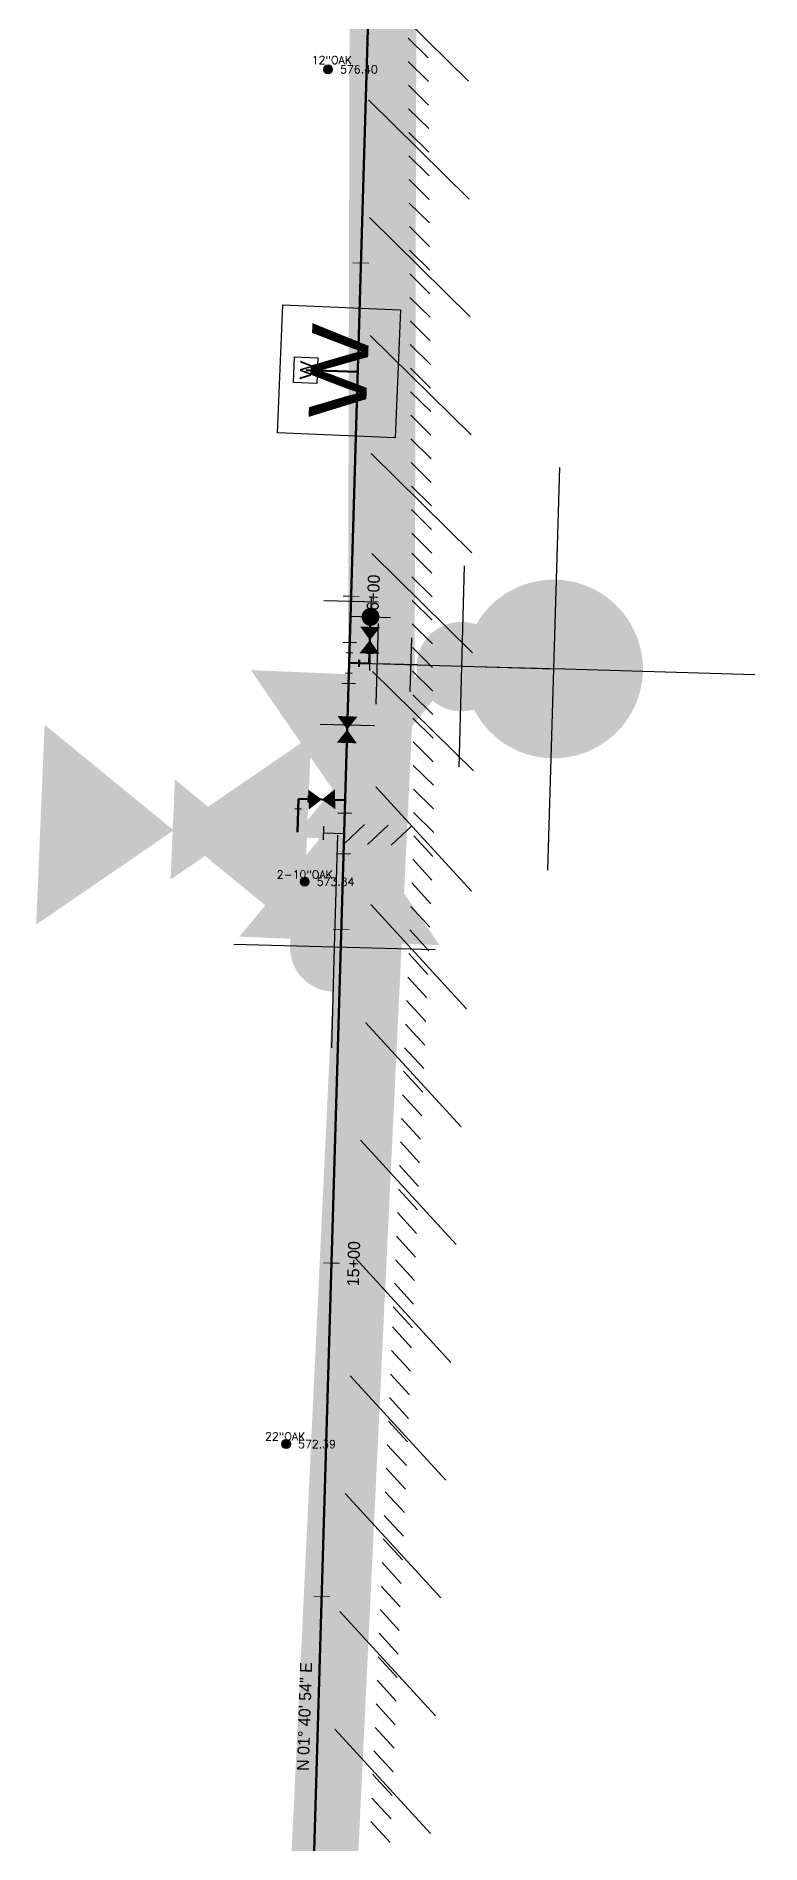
# Model space of a CAD drawing. Extents: x 2536931 to 2538613, y 7112513 to 7131087.
# Drawn here: x 2537830.2 to 2537938.8, y 7122090.2 to 7122361.3 of the extents above; entities that cross this region are included whole.
import ezdxf
from ezdxf.enums import TextEntityAlignment as Align

# ---------------------------------------------------------------- set-up
doc = ezdxf.new("R2010")
doc.units = 0
doc.header["$MEASUREMENT"] = 0
for name, color, linetype, lineweight in [('C-FIRE-HYDT-100SCALE', 7, 'Continuous', 30), ('C-FIRE-HYDT-200SCALE', 3, 'Continuous', 30), ('C-FIRE-HYDT-20SCALE', 30, 'Continuous', 30), ('C-FIRE-HYDT-40SCALE', 1, 'Continuous', 30), ('C-WATR-INST-100SCALE', 7, 'Continuous', 30), ('C-WATR-INST-200SCALE', 3, 'Continuous', 30), ('C-WATR-INST-20SCALE', 30, 'Continuous', 30), ('C-WATR-INST-40SCALE', 1, 'Continuous', 30), ('C-WATR-UGND', 4, 'Continuous', 53), ('C-WATR-UGND-ABANDON-100', 7, 'Continuous', 13), ('C-WATR-UGND-ABANDON-20', 7, 'Continuous', 13), ('D_ALIGN_WL_20_SCALE', 7, 'Continuous', 30), ('distance', 54, 'Continuous', 0), ('PT', 7, 'Continuous', 0), ('PTELEV', 5, 'Continuous', 0), ('V-SITE-VEGE', 8, 'Continuous', 0), ('V-SITE-VEGE-DESC', 8, 'Continuous', 0)]:
    doc.layers.add(name, color=color, linetype=linetype, lineweight=lineweight)
doc.layers.add('C-WATR-UGND-OLD', color=56, linetype='Continuous', lineweight=53, plot=False)
doc.styles.add('Outline', font='simplex.shx', dxfattribs={"height": 0.08999982000000001})
doc.styles.add('PTXT', font='romans.shx')
doc.styles.add('ROMANS', font='romans.shx')
doc.styles.add('Style-BRIDGE', font='BRIDGE.shx')

# ---------------------------------------------------------------- blocks, each defined once
blk = doc.blocks.new('TREE')
at = {"linetype": 'Continuous', "flags": 128}
blk.add_lwpolyline([(0.03453942202031612, 0, 0.9999999999999999), (-0.03453942202031612, -2.114859783171583e-18, 0.9999999999999999), (0.03453942202031612, 2.114859783171583e-18)], format="xyb", dxfattribs=at)
for points in [[(0.03453942202031612, 0.004934202879667282), (-0.03453942202031612, 0.004934202879667282)], [(-0.03453942202031612, 0), (0.03453942202031612, 0)], [(-0.02960521867498755, 0.01480260957032442), (0.02960521867498755, 0.01480260957032442)], [(0.02960521867498755, 0.009868406690657139), (-0.02960521867498755, 0.009868406690657139)], [(-0.02960521867498755, 0.009868406690657139), (0.02467101579532027, 0.009868406690657139)], [(-0.02960521867498755, 0.004934202879667282), (0.02467101579532027, 0.004934202879667282)], [(0.02467101579532027, 0.02467101532965899), (-0.02467101579532027, 0.02467101532965899)], [(-0.0197368124499917, 0.0197368124499917), (0.0197368124499917, 0.0197368124499917)], [(0.01480260957032442, 0.0197368124499917), (-0.0197368124499917, 0.0197368124499917)], [(0.009868406224995852, 0.02467101532965899), (-0.009868406224995852, 0.02467101532965899)], [(-0.004934203345328569, 0.02960521914064884), (0.009868406224995852, 0.02960521914064884)], [(-0.02960521867498755, -0.004934202879667282), (0.02960521867498755, -0.004934202879667282)], [(-0.02960521867498755, -0.004934202879667282), (0.02960521867498755, -0.004934202879667282)], [(-0.02960521867498755, -0.009868406690657139), (0.02467101579532027, -0.009868406690657139)], [(0.0197368124499917, -0.01480260957032442), (-0.02467101579532027, -0.01480260957032442)], [(0.02960521867498755, -0.01480260957032442), (-0.02467101579532027, -0.01480260957032442)], [(0.01480260957032442, -0.0197368124499917), (-0.0197368124499917, -0.0197368124499917)], [(-0.01480260957032442, -0.02467101532965899), (0.01480260957032442, -0.02467101532965899)], [(-0.009868406224995852, -0.02467101532965899), (0.004934203345328569, -0.02467101532965899)], [(-0.004934203345328569, -0.02960521914064884), (0.004934203345328569, -0.02960521914064884)]]:
    blk.add_lwpolyline(points, dxfattribs=at)
blk = doc.blocks.new('WMP20SC new')
at = {"layer": 'C-WATR-INST-20SCALE', "lineweight": 30, "flags": 128}
blk.add_lwpolyline([(-1.91872423607856, 1.76674608013127), (1.918724237941206, 1.766746080160374), (1.918724239803851, -1.766746078967117), (-1.918724237941206, -1.766746079083532)], close=True, dxfattribs=at)
at = {"layer": 'C-WATR-INST-20SCALE', "color": 7, "linetype": 'Continuous', "lineweight": 30, "insert": (1.862645149230957e-09, 5.820766091346741e-10), "char_height": 1.71, "attachment_point": 5, "line_spacing_factor": 0.7228915662650602, "style": 'Outline'}
blk.add_mtext('\\FBRIDGE.shx;\\W1.315789x;W', dxfattribs=at)
blk = doc.blocks.new('WMP20SC new_1')
at = {"layer": 'C-WATR-INST-100SCALE', "flags": 128}
blk.add_lwpolyline([(-1.918724236544222, 1.766746079680161), (1.91872423782479, 1.766746079738368), (1.918724239338189, -1.76674607944733), (-1.918724237941206, -1.766746079541917)], close=True, dxfattribs=at)
at = {"layer": 'C-WATR-INST-100SCALE', "insert": (1.047737896442413e-09, 8.731149137020111e-11), "char_height": 1.71, "attachment_point": 5, "line_spacing_factor": 0.7228915662650602, "style": 'Outline'}
blk.add_mtext('\\FBRIDGE.shx;\\W1.315789x;W', dxfattribs=at)
blk = doc.blocks.new('WVP40SC_1')
at = {"layer": 'C-WATR-INST-20SCALE', "extrusion": (0, 0, -1)}
blk.add_solid([(3.999999998137355, -3.000000000465661), (4, 2.999999999534339), (0, 2.328306436538696e-10)], dxfattribs=at)
at = {"layer": 'C-WATR-INST-20SCALE'}
blk.add_solid([(0, 2.328306436538696e-10), (4, -3.000000000698492), (4, 2.999999999534339)], dxfattribs=at)
blk = doc.blocks.new('WVP40SC')
at = {"layer": 'C-WATR-INST-40SCALE', "extrusion": (0, 0, -1)}
blk.add_solid([(3.999999997206032, -2.999999999534339), (3.999999998137355, 3.000000000465661), (0, 0)], dxfattribs=at)
at = {"layer": 'C-WATR-INST-40SCALE'}
blk.add_solid([(0, 0), (4, -3), (3.999999998137355, 3)], dxfattribs=at)
blk = doc.blocks.new('TP20SC_1')
at = {"layer": 'C-WATR-INST-40SCALE'}
for p, q in [((-0.5142857125028968, 1.542857152177021), (0.5142857213504612, 1.542857146589085)), ((-3.725290298461914e-09, 1.542857145948801), (4.656612873077393e-10, -2.037268131971359e-10)), ((-1.542857157532126, -0.5142857162572909), (-1.542857145424932, 0.514285716577433)), ((-1.542857142630965, 1.746229827404022e-10), (4.656612873077393e-10, -2.037268131971359e-10)), ((1.542857144959271, 4.365574568510056e-10), (4.656612873077393e-10, -2.037268131971359e-10)), ((1.542857143096626, 0.5142857167229522), (1.542857130523771, -0.5142857169848867))]:
    blk.add_line(p, q, dxfattribs=at)
blk = doc.blocks.new('FHP40SC_6')
at = {"layer": 'C-FIRE-HYDT-100SCALE'}
h = blk.add_hatch(color=256, dxfattribs=at)
edge = h.paths.add_edge_path()
edge.add_arc((1.819641329348087e-05, 5.067145684733987e-05), 2.679330379298015, 0.0001726637961503728, 360.0001726637961)
for p, q in [((-3.026798367500305e-09, 6.039663467381615), (1.862645149230957e-09, -1.760781742632389e-09)), ((-6.039663474075496, -1.324224285781384e-09), (6.039663472678512, -1.586158759891987e-09))]:
    blk.add_line(p, q, dxfattribs=at)
blk = doc.blocks.new('WVP40SC_10')
at = {"layer": 'C-WATR-INST-100SCALE', "extrusion": (0, 0, -1)}
blk.add_solid([(4.000000000232831, -3.000000000349246), (3.999999997904524, 2.999999999869033), (-2.328306436538696e-10, -1.455191522836685e-11)], dxfattribs=at)
at = {"layer": 'C-WATR-INST-100SCALE'}
blk.add_solid([(2.328306436538696e-10, -1.455191522836685e-11), (3.999999999301508, -3.000000000087311), (3.999999997438863, 2.999999999607098)], dxfattribs=at)
blk = doc.blocks.new('*U96')
at = {"layer": 'C-FIRE-HYDT-100SCALE'}
blk.add_line((5.009755054488778, 4.742963969707489), (-11.7536286264658, 5.235125058330595), dxfattribs=at)
at = {"layer": 'C-FIRE-HYDT-100SCALE', "xscale": 2.500000000000001, "yscale": 2.500000000000001, "zscale": 2.500000000000001, "rotation": 268.4814794002423}
blk.add_blockref('FHP40SC_6', (5.00975505891256, 4.742963973432779), dxfattribs=at)
at = {"layer": 'C-WATR-INST-100SCALE', "xscale": 2.500000000000001, "yscale": 2.500000000000001, "zscale": 2.500000000000001, "rotation": 87.57335254758226}
blk.add_blockref('WVP40SC_10', (-12.18705536739435, -9.527722118422389), dxfattribs=at)
blk = doc.blocks.new('WVP40SC_2')
at = {"layer": 'C-WATR-INST-200SCALE', "extrusion": (0, 0, -1)}
blk.add_solid([(3.999999997322448, -2.999999999708962), (3.99999999802094, 3.000000000116415), (-1.164153218269348e-10, -1.164153218269348e-10)], dxfattribs=at)
at = {"layer": 'C-WATR-INST-200SCALE'}
blk.add_solid([(1.164153218269348e-10, -1.164153218269348e-10), (4, -3), (3.999999998486601, 3.000000000116415)], dxfattribs=at)
blk = doc.blocks.new('TP20SC')
at = {"layer": 'C-WATR-INST-20SCALE'}
for p, q in [((-1.542857157997787, -0.5142857162863947), (-1.542857145890594, 0.5142857164610177)), ((-1.542857144027948, 1.746229827404022e-10), (0, -2.328306436538696e-10)), ((-0.5142857143655419, 1.542857152177021), (0.5142857199534774, 1.542857146530878)), ((-4.656612873077393e-09, 1.542857145890594), (0, -2.328306436538696e-10)), ((1.542857144959271, 4.074536263942719e-10), (0, -2.328306436538696e-10)), ((1.542857143096626, 0.5142857166938484), (1.54285713005811, -0.5142857170430943))]:
    blk.add_line(p, q, dxfattribs=at)
blk = doc.blocks.new('FHP40SC_1')
at = {"layer": 'C-FIRE-HYDT-20SCALE'}
h = blk.add_hatch(color=256, dxfattribs=at)
edge = h.paths.add_edge_path()
edge.add_arc((1.819804310798645e-05, 5.067145684733987e-05), 2.679330379298014, 0.0001726637961494825, 360.0001726637961)
for p, q in [((-1.862645149230957e-09, 6.039663467381615), (3.725290298461914e-09, -1.80443748831749e-09)), ((-6.039663473144174, -1.33877620100975e-09), (6.039663473144174, -1.629814505577087e-09))]:
    blk.add_line(p, q, dxfattribs=at)
blk = doc.blocks.new('FHP40SC_5')
at = {"layer": 'C-FIRE-HYDT-200SCALE'}
h = blk.add_hatch(color=256, dxfattribs=at)
edge = h.paths.add_edge_path()
edge.add_arc((1.819699537009001e-05, 5.067230813438073e-05), 2.679330379298015, 0.0001726637961530436, 360.0001726637961)
for p, q in [((-1.280568540096283e-09, 6.039663468422077), (1.862645149230957e-09, -9.74978320300579e-10)), ((-6.03966347174719, -2.546585164964199e-10), (6.039663469186053, 3.637978807091713e-11))]:
    blk.add_line(p, q, dxfattribs=at)
blk = doc.blocks.new('*U69')
at = {"layer": 'C-WATR-INST-200SCALE'}
for p, q in [((6.72986435360508, 9.234907546080649), (-1.408819556992967, 9.307300826534629)), ((2.660522398247849, 9.2711041867733), (2.495589022000786, -9.27123252954334)), ((-6.656915796687827, 4.151768046431243), (-6.72930950607406, -3.9869638774544)), ((6.564930977358017, -9.307429171167314), (-1.573752933356445, -9.235035888850689))]:
    blk.add_line(p, q, dxfattribs=at)
blk = doc.blocks.new('*U67')
at = {"layer": 'C-WATR-INST-200SCALE'}
blk.add_line((-28.24628989951452, 0.8995031295344234), (2.400548763282131, -0.000264754518866539), dxfattribs=at)
at = {"layer": 'C-FIRE-HYDT-200SCALE', "xscale": 5.000000000000001, "yscale": 5.000000000000001, "zscale": 5.000000000000001, "rotation": 268.3181426825738}
blk.add_blockref('FHP40SC_5', (2.40054876357317, -0.0002647619694471359), dxfattribs=at)
at = {"layer": 'C-WATR-INST-200SCALE', "rotation": 178.827949876491}
blk.add_blockref('*U69', (-25.66877488134196, 0.8467055978253484), dxfattribs=at)
blk = doc.blocks.new('WVP40SC_7')
at = {"layer": 'C-WATR-INST-100SCALE', "extrusion": (0, 0, -1)}
blk.add_solid([(3.999999997671694, -2.999999999767169), (4.000000000465661, 3.000000000814907), (0, -2.328306436538696e-10)], dxfattribs=at)
at = {"layer": 'C-WATR-INST-100SCALE'}
blk.add_solid([(0, -2.328306436538696e-10), (3.999999998603016, -3.000000000116415), (3.999999999068677, 2.999999999883585)], dxfattribs=at)
blk = doc.blocks.new('FHP40SC_4')
at = {"layer": 'C-FIRE-HYDT-100SCALE'}
h = blk.add_hatch(color=256, dxfattribs=at)
edge = h.paths.add_edge_path()
edge.add_arc((1.81978102773428e-05, 5.067144229542464e-05), 2.679330379298015, 0.0001726637961491858, 360.0001726637961)
for p, q in [((-1.629814505577087e-09, 6.039663467352511), (3.026798367500305e-09, -1.789885573089123e-09)), ((-6.039663474308327, -1.469743438065052e-09), (6.039663472445682, -1.644366420805454e-09))]:
    blk.add_line(p, q, dxfattribs=at)
blk = doc.blocks.new('FHP40SC')
at = {"layer": 'C-FIRE-HYDT-40SCALE'}
h = blk.add_hatch(color=256, dxfattribs=at)
edge = h.paths.add_edge_path()
edge.add_arc((1.819618046283722e-05, 5.067160236649215e-05), 2.679330379298014, 0.0001726637961494825, 360.0001726637961)
for p, q in [((-1.862645149230957e-09, 6.039663467556238), (2.793967723846436e-09, -1.57160684466362e-09)), ((-6.039663473144174, -1.222360879182816e-09), (6.039663471281528, -1.455191522836685e-09))]:
    blk.add_line(p, q, dxfattribs=at)
blk = doc.blocks.new('*U99')
at = {"layer": 'C-WATR-INST-20SCALE'}
for p, q in [((-1.058315287576988, -1.013497784733772), (-1.028130162216257, 0.01463063713163137)), ((0.03018337255343795, 1.012573947198689), (1.058311795291957, 0.9823888288810849)), ((0.5442475758027285, 0.9974813861772418), (0.4989699106663465, -0.5447112442925572)), ((-1.043222716310993, -0.4994335742667317), (0.4989699106663465, -0.5447112442925572))]:
    blk.add_line(p, q, dxfattribs=at)

msp = doc.modelspace()

# ---------------------------------------------------------------- linework, layer by layer
at = {"layer": 'C-WATR-INST-20SCALE'}
for p, q in [((2537868.95177832, 7122245.447631833), (2537869.979906761, 7122245.417447343)), ((2537870.992474528, 7122246.37007224), (2537871.025726601, 7122247.398106041))]:
    msp.add_line(p, q, dxfattribs=at)
at = {"layer": 'C-WATR-UGND'}
for p, q in [((2537864.156270785, 7121826.056353726), (2537907.657494999, 7123307.741398298)), ((2537870.594498836, 7122311.175526925), (2537878.391792064, 7122310.929114439)), ((2537880.109039798, 7122267.193566416), (2537880.314466326, 7122274.190551439)), ((2537877.110331943, 7122267.28160632), (2537880.109039797, 7122267.193566379)), ((2537869.363128809, 7122241.934031135), (2537869.509862511, 7122246.931893531)), ((2537876.518943309, 7122246.708403455), (2537869.509862511, 7122246.93189353))]:
    msp.add_line(p, q, dxfattribs=at)
at = {"layer": 'C-WATR-UGND-ABANDON-100', "linetype": 'Continuous'}
for p, q in [((2537879.896441926, 7122369.404054284), (2537895.002878904, 7122354.511251936)), ((2537880.022327336, 7122351.72683299), (2537895.128764314, 7122336.834030637)), ((2537880.148212747, 7122334.049611695), (2537895.254649724, 7122319.156809344)), ((2537880.274098155, 7122316.372390393), (2537895.380535134, 7122301.479588039)), ((2537880.399983571, 7122298.695169091), (2537895.506420544, 7122283.80236674)), ((2537880.506815658, 7122283.693474434), (2537895.613252636, 7122268.800672081)), ((2537880.632701069, 7122266.016253131), (2537895.739138047, 7122251.123450779)), ((2537881.123019892, 7122248.712187283), (2537895.456314654, 7122233.073879788)), ((2537880.354033762, 7122231.051251282), (2537894.687328525, 7122215.412943782)), ((2537879.585047635, 7122213.390315283), (2537893.918342394, 7122197.752007791)), ((2537878.816061507, 7122195.729379289), (2537893.149356269, 7122180.091071795)), ((2537878.04707538, 7122178.068443288), (2537892.380370141, 7122162.430135794)), ((2537877.278089253, 7122160.40750729), (2537891.611384014, 7122144.769199795)), ((2537876.509103125, 7122142.746571291), (2537890.842397886, 7122127.108263797)), ((2537875.740116997, 7122125.085635292), (2537890.073411759, 7122109.447327801)), ((2537874.971130868, 7122107.424699296), (2537889.304425631, 7122091.786391794))]:
    msp.add_line(p, q, dxfattribs=at)
at = {"layer": 'C-WATR-UGND-ABANDON-20', "linetype": 'Continuous'}
for p, q in [((2537885.95656656, 7122360.982529744), (2537888.977853955, 7122358.003969273)), ((2537885.981743642, 7122357.447085483), (2537889.003031038, 7122354.468525014)), ((2537886.006920725, 7122353.911641223), (2537889.02820812, 7122350.933080753)), ((2537886.032097807, 7122350.376196965), (2537889.053385202, 7122347.397636494)), ((2537886.057274889, 7122346.840752704), (2537889.078562284, 7122343.862192233)), ((2537886.082451971, 7122343.305308444), (2537889.103739366, 7122340.326747973)), ((2537886.107629053, 7122339.769864184), (2537889.128916448, 7122336.791303712)), ((2537886.132806135, 7122336.234419924), (2537889.15409353, 7122333.255859453)), ((2537886.157983217, 7122332.698975662), (2537889.179270613, 7122329.720415193)), ((2537886.183160299, 7122329.163531404), (2537889.204447695, 7122326.184970934)), ((2537886.208337381, 7122325.628087144), (2537889.229624777, 7122322.649526673)), ((2537886.233514464, 7122322.092642883), (2537889.25480186, 7122319.114082412)), ((2537886.258691546, 7122318.557198625), (2537889.279978942, 7122315.578638154)), ((2537886.283868628, 7122315.021754364), (2537889.305156023, 7122312.043193894)), ((2537886.30904571, 7122311.486310103), (2537889.330333104, 7122308.507749635)), ((2537886.334222792, 7122307.950865843), (2537889.355510187, 7122304.972305374)), ((2537886.359399874, 7122304.415421585), (2537889.380687269, 7122301.436861115)), ((2537886.384576956, 7122300.879977323), (2537889.405864352, 7122297.901416854)), ((2537886.409754038, 7122297.344533064), (2537889.431041434, 7122294.365972594)), ((2537886.43493112, 7122293.809088805), (2537889.456218516, 7122290.830528336)), ((2537886.460108202, 7122290.273644545), (2537889.481395598, 7122287.295084074)), ((2537886.485285285, 7122286.738200285), (2537889.50657268, 7122283.759639814)), ((2537886.506651703, 7122283.737861354), (2537889.527939098, 7122280.759300883)), ((2537886.531828785, 7122280.202417093), (2537889.55311618, 7122277.223856622)), ((2537886.557005867, 7122276.666972835), (2537889.578293263, 7122273.688412364)), ((2537886.582182949, 7122273.131528574), (2537889.603470345, 7122270.152968103)), ((2537886.607360031, 7122269.596084314), (2537889.628647426, 7122266.617523844)), ((2537886.632537113, 7122266.060640056), (2537889.653824509, 7122263.082079585)), ((2537886.657714195, 7122262.525195795), (2537889.679001591, 7122259.546635324)), ((2537886.682891278, 7122258.989751535), (2537889.704178673, 7122256.011191064)), ((2537886.70806836, 7122255.454307275), (2537889.729355755, 7122252.475746805)), ((2537886.733245442, 7122251.918863015), (2537889.754532837, 7122248.940302545)), ((2537886.758422524, 7122248.383418756), (2537889.779709919, 7122245.404858284)), ((2537879.437801498, 7122243.091026305), (2537876.351053673, 7122240.180358365)), ((2537882.97181263, 7122242.98727024), (2537879.885064804, 7122240.076602298)), ((2537886.505823763, 7122242.883514172), (2537883.419075937, 7122239.972846231)), ((2537886.783599606, 7122244.847974496), (2537889.804887001, 7122241.869414025)), ((2537886.809818104, 7122241.388468798), (2537889.676477057, 7122238.260807301)), ((2537886.656020879, 7122237.856281599), (2537889.522679831, 7122234.728620101)), ((2537886.502223653, 7122234.324094401), (2537889.368882606, 7122231.196432902)), ((2537886.348426428, 7122230.791907201), (2537889.21508538, 7122227.6642457)), ((2537886.194629203, 7122227.259720001), (2537889.061288155, 7122224.132058501)), ((2537886.040831977, 7122223.7275328), (2537888.907490929, 7122220.599871301)), ((2537885.887034751, 7122220.195345601), (2537888.753693703, 7122217.067684102)), ((2537885.733237525, 7122216.6631584), (2537888.599896478, 7122213.535496902)), ((2537885.5794403, 7122213.130971201), (2537888.446099252, 7122210.003309703)), ((2537885.425643075, 7122209.598784002), (2537888.292302027, 7122206.471122502)), ((2537885.271845849, 7122206.066596801), (2537888.138504802, 7122202.938935302)), ((2537885.118048624, 7122202.534409603), (2537887.984707576, 7122199.406748103)), ((2537884.964251398, 7122199.002222403), (2537887.83091035, 7122195.874560904)), ((2537884.810454172, 7122195.470035202), (2537887.677113124, 7122192.342373705)), ((2537884.656656947, 7122191.937848004), (2537887.523315899, 7122188.810186504)), ((2537884.502859721, 7122188.405660803), (2537887.369518674, 7122185.277999305)), ((2537884.349062496, 7122184.873473602), (2537887.215721448, 7122181.745812104)), ((2537884.19526527, 7122181.341286404), (2537887.061924222, 7122178.213624905)), ((2537884.041468045, 7122177.809099205), (2537886.908126997, 7122174.681437706)), ((2537883.887670819, 7122174.276912006), (2537886.754329771, 7122171.149250505)), ((2537883.733873594, 7122170.744724805), (2537886.600532546, 7122167.617063306)), ((2537883.603354267, 7122167.747149962), (2537886.470013219, 7122164.619488464)), ((2537883.449557042, 7122164.214962763), (2537886.316215994, 7122161.087301263)), ((2537883.295759816, 7122160.682775564), (2537886.162418768, 7122157.555114065)), ((2537883.14196259, 7122157.150588363), (2537886.008621543, 7122154.022926863)), ((2537882.988165365, 7122153.618401164), (2537885.854824317, 7122150.490739665)), ((2537882.834368139, 7122150.086213965), (2537885.701027092, 7122146.958552467)), ((2537882.680570913, 7122146.554026765), (2537885.547229866, 7122143.426365266)), ((2537882.526773688, 7122143.021839566), (2537885.39343264, 7122139.894178066)), ((2537882.372976462, 7122139.489652365), (2537885.239635415, 7122136.361990866)), ((2537882.219179237, 7122135.957465166), (2537885.085838189, 7122132.829803667)), ((2537882.065382011, 7122132.425277966), (2537884.932040964, 7122129.297616467)), ((2537881.911584786, 7122128.893090766), (2537884.778243738, 7122125.765429268)), ((2537881.75778756, 7122125.360903567), (2537884.624446513, 7122122.233242068)), ((2537881.603990335, 7122121.828716367), (2537884.470649287, 7122118.701054868)), ((2537881.450193109, 7122118.296529168), (2537884.316852062, 7122115.168867669)), ((2537881.296395884, 7122114.764341968), (2537884.163054836, 7122111.636680469)), ((2537881.142598658, 7122111.232154769), (2537884.009257611, 7122108.104493269)), ((2537880.988801433, 7122107.699967569), (2537883.855460385, 7122104.572306069)), ((2537880.835004207, 7122104.167780369), (2537883.701663159, 7122101.040118869)), ((2537880.681206982, 7122100.635593168), (2537883.547865934, 7122097.507931669)), ((2537880.527409756, 7122097.103405968), (2537883.394068709, 7122093.975744471)), ((2537880.373612531, 7122093.571218769), (2537883.240271483, 7122090.44355727))]:
    msp.add_line(p, q, dxfattribs=at)
at = {"layer": 'C-WATR-UGND-OLD'}
msp.add_line((2537867.6354631, 7121944.5603111), (2537913.0405484, 7123491.0923244), dxfattribs=at)
at = {"layer": 'D_ALIGN_WL_20_SCALE', "color": 3, "lineweight": 13}
for p, q in [((2537880.070613891, 7122327.220548009), (2537877.671647585, 7122327.290979961)), ((2537877.403798389, 7122277.277299264), (2537876.204315235, 7122277.312515242)), ((2537877.403798389, 7122277.277299264), (2537878.603281542, 7122277.242083289)), ((2537874.736982886, 7122227.334050522), (2537877.135949193, 7122227.263618568)), ((2537874.469133689, 7122177.320369826), (2537873.269650536, 7122177.355585802)), ((2537874.469133689, 7122177.320369826), (2537875.668616842, 7122177.285153849)), ((2537874.201284494, 7122127.306689128), (2537871.802318186, 7122127.377121082))]:
    msp.add_line(p, q, dxfattribs=at)
at = {"layer": 'distance', "color": 7, "linetype": 'Continuous', "lineweight": 0, "const_width": 10}
msp.add_lwpolyline([(2537853.556654125, 7121670.577935544), (2537881.937455275, 7122266.260132001), (2537885.090858703, 7123517.507958995), (2537916.076223275, 7123678.870089511)], dxfattribs=at)
at = {"layer": 'PT'}
for p in [(2537873.95, 7122356.28, 576.3969999998808), (2537870.453, 7122234.493, 573.8419999997132), (2537867.665, 7122150.18, 572.3869999996386)]:
    msp.add_point(p, dxfattribs=at)

# ---------------------------------------------------------------- block references
at = {"layer": 'C-FIRE-HYDT-100SCALE', "xscale": 2.500000000000001, "yscale": 2.500000000000001, "zscale": 2.500000000000001, "rotation": 268.4814794002423}
msp.add_blockref('FHP40SC_4', (2537893.931269498, 7122266.745241877), dxfattribs=at)
at = {"layer": 'C-FIRE-HYDT-100SCALE', "rotation": 269.9999999996394}
msp.add_blockref('*U96', (2537870.187530888, 7122229.701034598), dxfattribs=at)
at = {"layer": 'C-FIRE-HYDT-200SCALE'}
msp.add_blockref('*U67', (2537905.356621842, 7122266.382103192), dxfattribs=at)
at = {"layer": 'C-FIRE-HYDT-20SCALE', "xscale": 0.5000000000000001, "yscale": 0.5000000000000001, "zscale": 0.5000000000000001, "rotation": 358.3181468930951}
msp.add_blockref('FHP40SC_1', (2537880.314456488, 7122274.190526382), dxfattribs=at)
at = {"layer": 'C-FIRE-HYDT-40SCALE', "rotation": 268.3437444312739}
msp.add_blockref('FHP40SC', (2537881.312171913, 7122267.158252425), dxfattribs=at)
at = {"layer": 'C-WATR-INST-100SCALE'}
for name, p, xscale, yscale, zscale, rotation in [('WMP20SC new_1', (2537875.58831545, 7122311.011422527), 5, 5, 5, 87.62539200708026), ('WVP40SC_7', (2537876.716975912, 7122250.837693033), 2.500000000000001, 2.500000000000001, 2.500000000000001, 87.57335254758226)]:
    msp.add_blockref(name, p, dxfattribs=dict(at, xscale=xscale, yscale=yscale, zscale=zscale, rotation=rotation))
at = {"layer": 'C-WATR-INST-200SCALE'}
for p, xscale, yscale, zscale, rotation in [((2537876.515257289, 7122245.598029568), 5.000000000000003, 5.000000000000003, 5.000000000000003, 87.57335254758226), ((2537850.810190752, 7122242.19050213), 5.000000000000004, 5.000000000000004, 5.000000000000004, 357.5733525467279)]:
    msp.add_blockref('WVP40SC_2', p, dxfattribs=dict(at, xscale=xscale, yscale=yscale, zscale=zscale, rotation=rotation))
at = {"layer": 'C-WATR-INST-20SCALE', "lineweight": 30, "rotation": 87.62539200708026}
msp.add_blockref('WMP20SC new', (2537870.594498836, 7122311.175526924), dxfattribs=at)
at = {"layer": 'C-WATR-INST-20SCALE'}
for p, xscale, yscale, zscale, rotation in [((2537880.21175309, 7122270.692058962), 0.5000000000000001, 0.5000000000000001, 0.5000000000000001, 88.31831989352547), ((2537876.816865471, 7122257.285913377), 0.5000000000000001, 0.5000000000000001, 0.5000000000000001, 88.31831989352547), ((2537873.01440291, 7122246.820148493), 0.5, 0.5, 0.5, 0.6963573518682835)]:
    msp.add_blockref('WVP40SC_1', p, dxfattribs=dict(at, xscale=xscale, yscale=yscale, zscale=zscale, rotation=rotation))
at = {"layer": 'C-WATR-INST-20SCALE', "rotation": 268.3183200727872}
msp.add_blockref('TP20SC', (2537877.110331943, 7122267.28160632), dxfattribs=at)
at = {"layer": 'C-WATR-INST-20SCALE'}
msp.add_blockref('*U99', (2537879.610069887, 7122267.738277623), dxfattribs=at)
at = {"layer": 'C-WATR-INST-40SCALE'}
for p, rotation in [((2537881.55554536, 7122272.540389216), 87.57335254758226), ((2537876.816865445, 7122257.285913413), 87.57335254758226), ((2537871.362208842, 7122241.872585303), 358.147396041509)]:
    msp.add_blockref('WVP40SC', p, dxfattribs=dict(at, rotation=rotation))
at = {"layer": 'C-WATR-INST-40SCALE', "xscale": 1.99999999899044, "yscale": 1.99999999899044, "zscale": 1.99999999899044}
for p, rotation in [((2537877.110334105, 7122267.281606253), 268.3183200727872), ((2537876.359595345, 7122241.710943278), 88.31832007223174)]:
    msp.add_blockref('TP20SC_1', p, dxfattribs=dict(at, rotation=rotation))
at = {"layer": 'V-SITE-VEGE', "xscale": 20, "yscale": 20, "zscale": 20}
for p in [(2537873.95, 7122356.28), (2537870.453, 7122234.493), (2537867.665, 7122150.18)]:
    msp.add_blockref('TREE', p, dxfattribs=at)

# ---------------------------------------------------------------- texts
at = {"layer": 'D_ALIGN_WL_20_SCALE', "color": 3, "lineweight": 13, "style": 'Style-BRIDGE'}
for s, rotation, p in [('16+00', 87.62581244887731, (2537879.802251456, 7122277.19237265)), ('15+00', 88.31831954124311, (2537876.868099996, 7122177.249937873))]:
    msp.add_text(s, height=1.8, rotation=rotation, dxfattribs=at).set_placement(p, align=Align.TOP_CENTER)
msp.add_text('N 01%%d 40\' 54" E', height=1.8, rotation=88.27666940318001, dxfattribs=at).set_placement((2537871.318144681, 7122109.300667723), align=Align.CENTER)
at = {"layer": 'PTELEV', "style": 'PTXT'}
for s, p in [('576.40', (2537875.749999998, 7122355.68, 576.3969999998808)), ('573.84', (2537872.252999999, 7122233.893000007, 573.8419999997132)), ('572.39', (2537869.465000002, 7122149.579999998, 572.3869999996386))]:
    msp.add_text(s, height=1.2, dxfattribs=at).set_placement(p)
at = {"layer": 'V-SITE-VEGE-DESC', "char_height": 1.2, "attachment_point": 1, "style": 'ROMANS'}
for s, insert in [('12"OAK ', (2537871.506664047, 7122358.284079757)), ('2-10"OAK ', (2537866.271422335, 7122236.170355353)), ('22"OAK ', (2537864.510646222, 7122151.932473856))]:
    msp.add_mtext(s, dxfattribs=dict(at, insert=insert))

doc.saveas('drawing.dxf')
